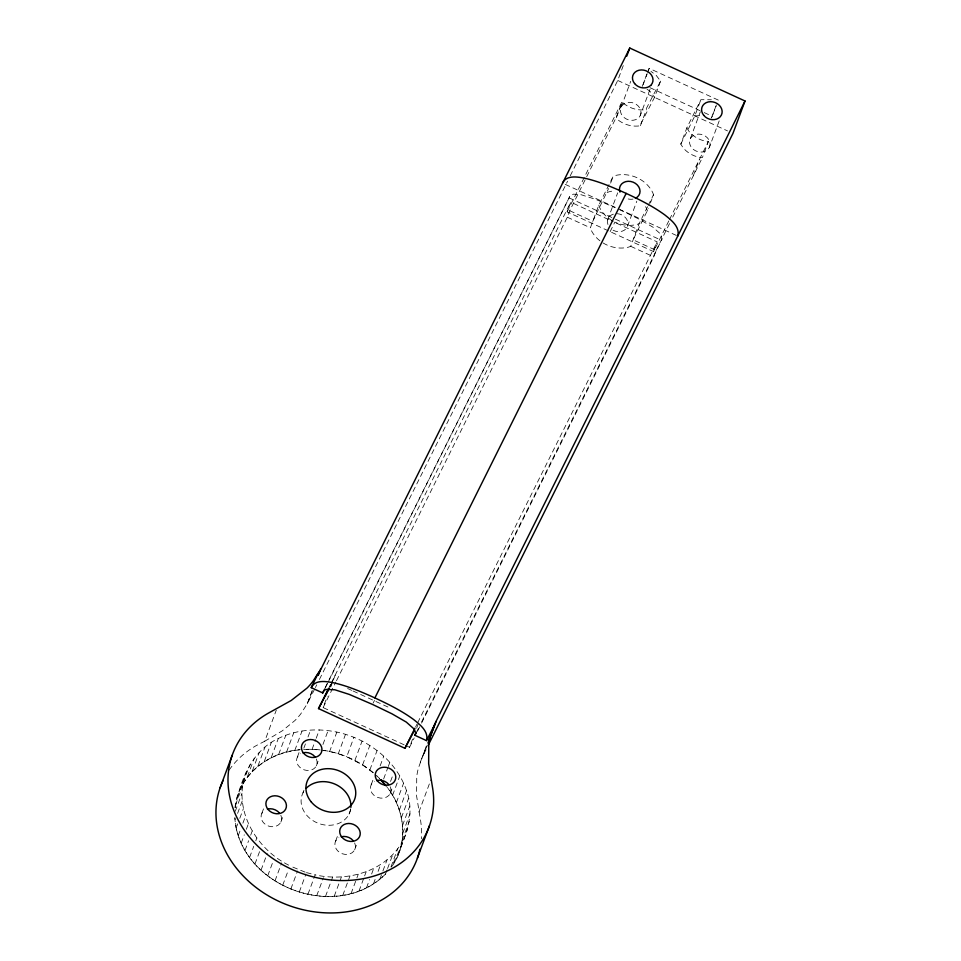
<?xml version="1.0" encoding="UTF-8"?>
<svg xmlns="http://www.w3.org/2000/svg" width="961" height="961" viewBox="0 0 961 961"><rect width="100%" height="100%" fill="white"/><g stroke="black" fill="none" stroke-linecap="round" stroke-linejoin="round"><path stroke-width="0.72" stroke-dasharray="4.8 3.6" d="M235.229 807.6C240.274 780.572 251.602 750.769 278.318 738.48C301.802 726.936 329.983 727.621 353.948 737.327C377.673 747.021 398.238 766.097 406.539 790.699C416.557 817.114 402.731 844.082 391.187 867.17M288.648 865.128C255.47 848.743 231.397 807.468 246.761 771.178M394.671 861.921C408.221 838.989 403.668 809.042 387.968 788.368M235.001 807.769C238.016 775.275 268.888 751.622 300.216 749.64M328.121 682.214L569.621 196.753L571.086 195.011L573.561 194.146L581.333 194.783L595.808 199.432L614.74 207.48M426.276 746.156L418.455 767.935A90.178 75.631 20.4 0 0 416.726 776.548L416.606 796.068L420.714 821.355A104.737 87.835 20.4 0 1 421.411 838.785M237.043 797.714L244.274 778.278M239.529 790.627L250.124 764.451M235.457 805.078L242.689 785.642M242.893 783.888L247.073 777.581L254.305 758.145M235.289 811.252L242.004 793.197M247.073 777.581L252.046 771.767L259.278 752.331M237.607 813.378L242.256 800.873M229.09 770.133A104.737 87.835 20.4 0 1 256.07 745.7L264.731 741.243L276.275 710.191M252.046 771.767L257.752 766.518L264.984 747.069M387.067 869.873L385.517 874.042C339.473 919.965 249.716 890.583 236.178 828.022L237.727 823.853M239.794 818.304L243.409 808.573M257.752 766.518L264.119 761.881L271.35 742.445M238.244 835.662L240.827 828.718M242.893 823.169L245.475 816.225M264.119 761.881L271.098 757.917L278.318 738.48M241.187 843.169L244.286 834.833M246.352 829.283L248.418 823.733M271.098 757.917L278.582 754.661L285.813 735.225M244.995 850.449L248.599 840.731M250.665 835.181L252.214 831.013M261.836 813.378L264.251 806.892M278.582 754.661L286.522 752.163L293.754 732.714M249.596 857.44L253.728 846.329M255.794 840.767L256.827 837.992M264.731 741.243L282.21 730.877L294.895 720.558A90.178 75.631 20.4 0 0 300.781 713.867L307.268 703.764L312.289 690.262M307.268 703.764L312.733 690.166M286.522 752.163L294.811 750.421L302.03 730.985M254.953 864.035L259.602 851.542M297.357 757.112L300.252 749.34M303.868 748.102L305.418 743.934M308 736.991L310.583 730.048M261.02 870.198L267.218 853.524M404.125 744.811L323.112 707.584L327.172 696.665M330.728 687.115L335.161 675.187M280.852 822.111L283.735 814.327M373.156 772.584C353.912 756.499 328.434 747.862 303.352 749.484L312.073 749.352L315.688 739.634M316.205 738.252L319.304 729.916M267.723 875.831L272.876 861.945M302.967 792.873L303.928 790.278M322.932 744.475L328.097 730.588M316.373 765.857L319.268 758.073M274.978 880.889L281.681 862.834M320.866 750.024L329.635 751.502L336.867 732.054M282.702 885.309L288.384 870.029M329.635 751.502L338.284 753.76L345.516 734.312M290.835 889.045L297.55 870.99M373.192 772.8L362.585 764.92L346.717 756.763L353.948 737.327M299.279 892.048L305.982 873.993M354.849 760.499L362.081 741.063M307.928 894.307L315.16 874.858C346.849 882.078 384.82 871.795 401.902 842.473M668.808 220.934L653.54 251.59L567.122 211.876L570.738 202.158L609.899 220.153M362.585 764.92L369.817 745.484M570.245 175.815L617.743 80.448L623.773 64.255M336.494 680.712L567.326 217.21L569.741 210.735L615.917 118.023L622.187 102.118A24.758 20.758 20.4 0 0 645.756 109.662L660.567 81.12L656.051 75.174L650.957 71.366M335.641 841.067L338.056 834.592M316.698 895.772L323.413 877.729M349.059 814.051L350.981 808.862M369.841 769.977L377.072 750.541M325.491 896.445L332.71 877.009M660.567 81.12L654.537 97.325L639.726 125.855A24.758 20.758 20.4 0 1 616.157 118.311L622.187 102.118M621.178 106.959L630.716 81.313M371.174 784.813L373.577 778.338M380.148 765.893L383.763 756.175M334.2 896.313L341.431 876.876M354.657 849.812L357.552 842.028M383.631 778.987L387.763 767.875M388.28 766.494L389.83 762.325M642.284 86.394L647.306 72.892M643.161 84.544L647.185 73.745M647.69 72.399L649.192 68.351L718.347 100.124L716.846 104.184M599.916 240.791A29.515 24.758 20.4 0 1 590.859 229.475L590.378 227.805L598.811 205.125L613.13 176.368L615.22 175.539A29.515 24.758 20.4 0 1 652.987 193.197L653.468 194.867L650.465 202.963M342.753 895.376L349.984 875.939M569.741 210.735L592.781 221.318L608.613 188.512M610.619 183.119L613.13 176.368M390.55 781.425L393.133 774.482M351.041 893.646L358.273 874.21M640.194 115.692A10.475 8.781 20.4 0 0 629.323 102.322A10.475 8.781 20.4 0 0 622.536 115.969A10.475 8.781 20.4 0 0 640.194 115.692L651.738 84.64M390.178 793.546L393.073 785.774M640.422 125.663L646.453 109.47M405.482 745.436L409.53 747.298L413.086 737.748M416.63 728.198L418.66 722.732M392.568 795.348L399.8 775.911M607.64 219.853L617.683 192.849M358.97 891.147L364.135 877.261M364.651 875.867L366.201 871.699M396.364 802.639L403.596 783.191M366.465 887.892L369.565 879.555M371.631 874.005L373.697 868.444M399.32 810.147L406.539 790.699M373.433 883.928L375.499 878.366M378.081 871.423L380.664 864.48M420.257 762.349L426.588 745.952M422.576 756.751L426.444 747.165M401.374 817.787L408.605 798.351M379.811 879.291L382.394 872.348M382.91 870.954L387.043 859.843M402.539 825.487L409.77 806.051M387.583 868.48L392.737 854.593M613.082 230.208A10.475 8.781 20.4 0 0 627.773 225.499L636.807 201.197M402.779 833.163L410.011 813.727M390.995 866.834L397.71 848.779M402.106 840.719L409.338 821.283M398.022 855.182L407.74 828.646M418.888 812.093L430.936 779.683M603.052 242.953A29.515 24.758 20.4 0 0 628.626 247.133L630.716 246.304L639.149 223.625L647.618 206.627M421.579 723.116L653.756 256.887L656.171 250.413L633.131 239.818L648.447 208.369M686.827 127.909L688.989 131.369A24.758 20.758 20.4 0 0 705.11 141.063L708.413 141.399L702.395 157.604L699.079 157.268A24.758 20.758 20.4 0 1 682.959 147.574L680.796 144.102L686.827 127.909L700.869 99.692L711.392 99.764M680.796 144.102L694.851 115.897L700.869 99.692M690.31 138.732L700.353 111.728M653.54 251.59L657.156 241.872L611.244 220.778M716.017 105.854L711.5 117.999L716.341 105.53M693.325 175.815L699.344 159.61M709.314 147.465A10.475 8.781 20.4 0 0 698.455 134.096A10.475 8.781 20.4 0 0 691.668 147.73A10.475 8.781 20.4 0 0 709.314 147.465L719.357 120.461M648.315 70.189L649.192 68.351M421.627 721.891L661.997 239.205L660.868 234.268L652.807 227.084L638.44 218.808L620.049 209.906M308.709 700.965L314.727 688.881M315.4 687.535L316.746 684.845M319.412 679.475L567.579 181.185M325.118 687.716L328.458 681.001M329.118 679.667L569.621 196.753M325.455 687.583L327.449 683.559M329.335 686.899L330.632 684.292M331.281 682.995L570.738 202.158M329.479 687.415L330.764 684.845M331.401 683.559L333.96 678.418M567.122 211.876L621.935 101.818M323.112 707.584L335.833 682.058M373.144 703.068L374.49 700.389M610.127 231.637L614.884 222.087A29.515 24.758 20.4 0 0 637.059 224.442L639.149 223.625M648.267 205.318L653.468 194.867M415.645 726.816L416.978 724.126M417.651 722.78L657.156 241.872M669.469 219.601L708.413 141.399M656.171 250.413L670.105 222.435M672.76 217.114L702.395 157.604M416.293 732.63L418.96 727.261M409.53 747.298L414.215 737.892M417.555 731.177L420.906 724.45M423.933 753.917L426.612 748.547M330.164 686.562L331.461 684.112M392.184 866.053C409.038 842.268 404.653 808.669 386.79 786.723M385.517 874.042C337.227 923.04 239.229 886.522 234.832 817.859M607.1 192.572L609.202 191.744A29.515 24.758 20.4 0 1 613.538 190.975M694.851 115.897L701.554 115.584M294.811 750.421L300.505 749.796M312.073 749.352L319.4 749.916M306.499 872.612L315.16 874.858M338.284 753.76L346.717 756.763M305.093 872.107L291.291 866.486M649.948 87.667L702.839 111.969M704.185 112.593L712.329 116.329M617.743 80.448L727.537 130.912M565.236 184.368L676.388 235.445M569.296 197.966L614.019 218.519M615.376 219.144L661.468 240.322M567.326 217.21L590.378 227.805M630.716 246.304L653.756 256.887M347.606 688.484L351.654 690.346M353.011 690.971L390.815 708.341M646.969 89.097L650.02 91.379L654.537 97.325M379.559 778.482L376.532 775.611L379.571 778.686M647.45 211.072L646.957 209.402A29.515 24.758 20.4 0 0 644.915 205.654M598.811 205.125L599.292 206.795A29.515 24.758 20.4 0 0 612.601 220.922M236.178 828.022L234.94 817.763M354.645 842.953A10.475 8.781 20.4 0 1 349.912 853.848A10.475 8.781 20.4 0 1 336.482 849.38A10.475 8.781 20.4 0 1 338.885 837.716M390.178 786.699A10.475 8.781 20.4 0 1 385.433 797.594A10.475 8.781 20.4 0 1 372.015 793.125A10.475 8.781 20.4 0 1 374.406 781.461M316.361 759.01A10.475 8.781 20.4 0 1 311.628 769.893A10.475 8.781 20.4 0 1 298.198 765.437A10.475 8.781 20.4 0 1 300.601 753.76M280.84 815.264A10.475 8.781 20.4 0 1 276.107 826.148A10.475 8.781 20.4 0 1 262.677 821.691A10.475 8.781 20.4 0 1 265.068 810.027M350.729 808.754A25.394 21.298 20.4 0 1 317.262 822.892A25.394 21.298 20.4 0 1 305.274 789.341M617.118 213.69A10.475 8.781 20.4 0 1 627.773 225.499M607.941 224.502A10.475 8.781 20.4 0 1 614.475 213.859M632.987 199.095A10.475 8.781 20.4 0 1 627.665 198.819"/><path stroke-width="1.44" d="M322.776 692.953L323.713 690.755L325.683 689.457L334.824 689.77L349.287 694.419L372.484 704.413L391.932 713.795L406.287 722.083L414.359 729.255L415.681 733.027L414.948 735.309L426.468 740.607C428.978 731.441 419.861 724.558 413.626 719.525C401.662 710.756 388.28 704.185 374.886 697.926C361.576 691.92 348.038 686.07 333.743 682.815C326.428 681.445 315.16 679.259 311.256 687.656L322.776 692.953L324.782 688.929M677.745 236.07C680.256 226.904 671.138 220.021 664.892 214.988C652.927 206.219 639.558 199.648 626.164 193.389C612.842 187.383 599.316 181.533 585.009 178.278C577.693 176.908 566.425 174.722 562.521 183.119M220.141 787.696L232.19 755.286M317.803 675.415L629.791 48.05L745.015 101.001L732.967 133.399L427.945 745.856M318.247 675.319L320.758 668.568M320.554 704.749L320.902 703.824M626.776 56.146L629.791 48.05M429.099 739.201L435.982 721.507L745.015 101.001M427.945 743.117L435.982 721.507M417.41 858.113L429.459 825.715M434.624 724.354L430.504 735.537A90.178 75.631 20.4 0 0 428.774 744.138L428.654 763.671L432.762 788.945A104.737 87.835 20.4 0 1 291.603 869.261A104.737 87.835 20.4 0 1 268.119 713.29L291.195 700.497L306.943 688.16A90.178 75.631 20.4 0 0 312.83 681.457L319.316 671.367M311.256 687.656L317.803 674.045M413.747 731.633L404.941 748.307L318.523 708.593L328.686 688.196M325.635 695.127L328.842 688.701M374.886 697.926L626.164 193.389M404.941 748.307L414.972 728.15M414.948 735.309L416.293 732.63M426.468 740.607L433.399 727.165M318.523 708.593L328.878 689.013M380.58 779.719L385.277 785.065M381.241 780.212L386.202 785.894M419.909 849.26A104.737 87.835 20.4 0 1 290.45 906.055A104.737 87.835 20.4 0 1 223.144 780.404M341.203 836.779A10.475 8.781 20.4 0 1 353.3 840.803M376.724 780.524A10.475 8.781 20.4 0 1 388.833 784.548M302.919 752.823A10.475 8.781 20.4 0 1 315.016 756.848M267.398 809.09A10.475 8.781 20.4 0 1 279.495 813.102M306.211 788.296A25.394 21.298 20.4 0 1 334.764 784.032A25.394 21.298 20.4 0 1 350.885 807.36M619.989 192.104A10.475 8.781 20.4 0 1 625.695 181.653A10.475 8.781 20.4 0 1 638.813 186.939A10.475 8.781 20.4 0 1 635.401 198.314M341.828 837.115A10.475 8.781 20.4 0 0 359.474 836.851A10.475 8.781 20.4 0 0 348.615 823.469A10.475 8.781 20.4 0 0 341.828 837.115M311.076 801.738A25.394 21.298 20.4 0 0 353.876 801.09A25.394 21.298 20.4 0 0 327.545 768.668A25.394 21.298 20.4 0 0 311.076 801.738M377.349 780.861A10.475 8.781 20.4 0 0 395.007 780.584A10.475 8.781 20.4 0 0 384.136 767.214A10.475 8.781 20.4 0 0 377.349 780.861M303.544 753.16A10.475 8.781 20.4 0 0 321.19 752.895A10.475 8.781 20.4 0 0 310.331 739.514A10.475 8.781 20.4 0 0 303.544 753.16M268.011 809.414A10.475 8.781 20.4 0 0 285.669 809.15A10.475 8.781 20.4 0 0 274.81 795.78A10.475 8.781 20.4 0 0 268.011 809.414M703.716 115.332A10.475 8.781 20.4 0 0 721.375 115.068A10.475 8.781 20.4 0 0 710.503 101.686A10.475 8.781 20.4 0 0 703.716 115.332M634.584 83.559A10.475 8.781 20.4 0 0 652.243 83.295A10.475 8.781 20.4 0 0 641.383 69.925A10.475 8.781 20.4 0 0 634.584 83.559"/></g></svg>
